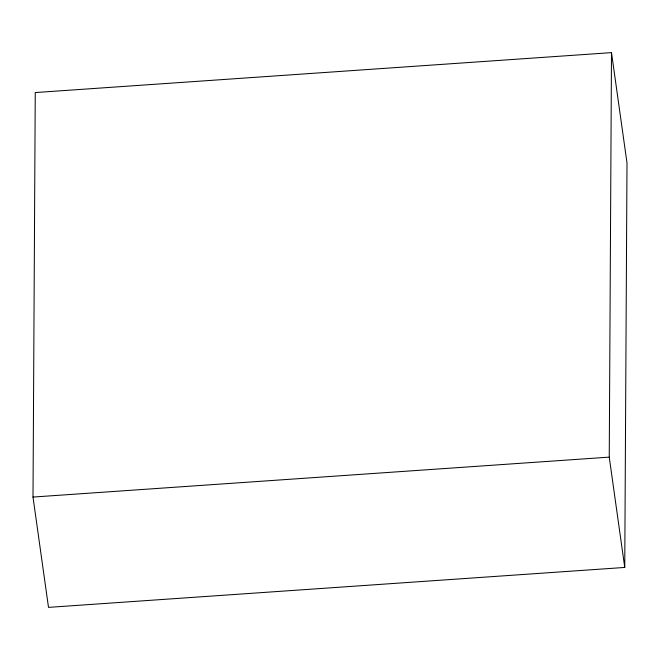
<?xml version="1.0" encoding="UTF-8"?>
<svg xmlns="http://www.w3.org/2000/svg" width="660" height="660" viewBox="0 0 660 660"><rect width="100%" height="100%" fill="white"/><g stroke="black" fill="none" stroke-linecap="round" stroke-linejoin="round"><path stroke-width="0.99" d="M33 497.062L35.252 92.557L611.498 52.627L627 162.938L624.748 567.443L48.502 607.373L33 497.062L609.246 457.132L611.498 52.627M609.246 457.132L624.748 567.443"/></g></svg>
